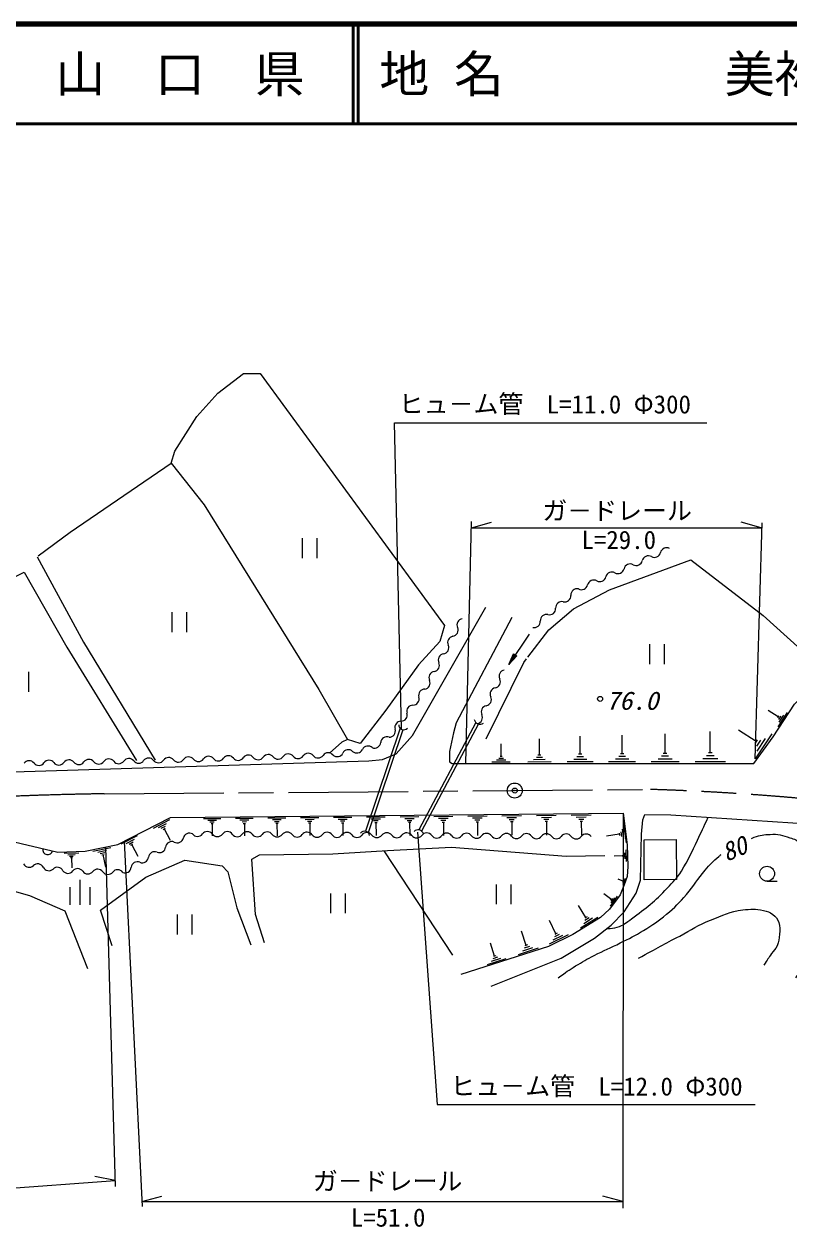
# Model space of a CAD drawing. Units: millimetres at full size, sheet at 1:1000; details may follow other scales. Extents: x 40000 to 680000, y 20000 to 380000.
# Drawn here: x 334742 to 411464, y 259402 to 380000 of the extents above; entities that cross this region are included whole.
import ezdxf
from ezdxf.enums import TextEntityAlignment as Align

# ---------------------------------------------------------------- set-up
doc = ezdxf.new("R2010")
doc.units = ezdxf.units.MM
doc.header["$LTSCALE"] = 1000
doc.header["$PDMODE"] = 32
doc.header["$PDSIZE"] = 500
doc.linetypes.add('CHAIN', pattern=[18.5, 12, -1.5, 3.5, -1.5])
for name, color, linetype, lineweight in [('M-BGD', 7, 'Continuous', 13), ('M-BMK', 2, 'CHAIN', 13), ('M-BMK-SRVR', 3, 'Continuous', 13), ('M-TTL', 2, 'Continuous', 140), ('M-TTL-LINE', 7, 'Continuous', 50), ('M-TTL-TXT', 7, 'Continuous', 13)]:
    doc.layers.add(name, color=color, linetype=linetype, lineweight=lineweight)
doc.styles.add('@ＭＳ ゴシック', font='')
doc.styles.add('ＭＳ ゴシック', font='')
doc.styles.get('@ＭＳ ゴシック').set_extended_font_data('@MS Gothic')
doc.styles.get('ＭＳ ゴシック').set_extended_font_data('MS Gothic')

msp = doc.modelspace()

# ---------------------------------------------------------------- linework, layer by layer
at = {"layer": 'M-BGD'}
for p, q in [((379041, 305860), (379637, 330113)), ((379622, 329506), (381622, 330045)), ((379622, 329506), (408686, 329506)), ((408686, 329506), (406686, 330045)), ((408092, 306320), (408767, 329986)), ((362632, 328446), (362632, 326446)), ((364132, 326446), (364132, 328446)), ((349569, 321048), (349569, 319048)), ((351069, 319048), (351069, 321048)), ((385393, 318832), (383361, 315800)), ((397470, 317815), (397470, 315815)), ((398970, 315815), (398970, 317815)), ((383361, 315800), (383850, 316874)), ((383361, 315800), (383866, 316863)), ((383361, 315800), (383886, 316850)), ((383361, 315800), (383906, 316837)), ((383361, 315800), (383921, 316827)), ((383361, 315800), (383943, 316812)), ((383361, 315800), (383964, 316798)), ((383361, 315800), (383983, 316785)), ((383361, 315800), (384022, 316759)), ((383361, 315800), (384050, 316740)), ((383361, 315800), (384079, 316721)), ((383361, 315800), (384100, 316707)), ((383361, 315800), (384122, 316692)), ((383361, 315800), (384145, 316676)), ((383361, 315800), (384168, 316661)), ((383850, 316874), (384168, 316661)), ((335210, 313054), (335210, 315054)), ((410390, 310540), (409395, 311193)), ((380064, 309979), (374336, 299216)), ((410448, 310629), (410332, 310451)), ((411283, 310971), (410351, 309549)), ((410649, 310625), (410416, 310269)), ((410908, 310709), (410441, 309998)), ((372470, 309396), (368989, 299067)), ((372740, 309257), (369257, 298921)), ((380323, 309828), (374612, 299096)), ((399038, 306867), (399036, 308834)), ((403573, 306938), (403572, 309063)), ((408162, 308067), (406406, 309218)), ((409736, 308828), (408092, 306320)), ((382597, 306564), (382596, 307850)), ((386435, 306717), (386434, 308354)), ((390528, 306796), (390527, 308611)), ((394728, 306831), (394726, 308721)), ((408265, 308224), (408059, 307910)), ((408618, 308216), (408207, 307589)), ((409074, 308365), (408252, 307111)), ((382827, 306380), (382367, 306380)), ((382712, 306564), (382482, 306564)), ((386728, 306483), (386143, 306483)), ((386581, 306717), (386289, 306717)), ((390852, 306537), (390204, 306536)), ((390690, 306796), (390366, 306796)), ((395065, 306561), (394390, 306561)), ((394896, 306831), (394559, 306831)), ((399389, 306586), (398687, 306586)), ((399213, 306867), (398862, 306867)), ((404333, 306331), (402815, 306330)), ((403953, 306634), (403194, 306634)), ((403763, 306938), (403383, 306938)), ((383516, 306013), (381678, 306012)), ((383056, 306197), (382138, 306196)), ((387605, 306016), (385266, 306015)), ((387020, 306250), (385851, 306249)), ((391825, 306019), (389232, 306017)), ((391176, 306278), (389880, 306277)), ((396078, 306022), (393378, 306020)), ((395403, 306291), (394053, 306290)), ((400443, 306025), (397633, 306023)), ((399740, 306305), (398335, 306304)), ((405092, 306028), (402056, 306026)), ((352733, 300349), (354470, 300365)), ((355957, 300379), (357719, 300395)), ((359206, 300409), (360993, 300426)), ((362481, 300440), (364294, 300457)), ((365781, 300471), (367620, 300488)), ((366242, 300291), (367162, 300300)), ((369107, 300502), (370972, 300520)), ((369575, 300320), (370507, 300329)), ((372459, 300534), (374350, 300551)), ((372933, 300349), (373879, 300358)), ((375837, 300565), (377755, 300583)), ((376318, 300378), (377277, 300387)), ((379241, 300597), (381186, 300616)), ((379729, 300407), (380702, 300416)), ((382673, 300629), (384644, 300648)), ((383167, 300437), (384153, 300446)), ((386131, 300662), (388130, 300681)), ((386632, 300467), (387632, 300476)), ((389616, 300695), (391642, 300714)), ((390125, 300497), (391138, 300506)), ((390380, 300296), (390886, 300301)), ((394842, 300894), (394795, 261301)), ((347723, 299388), (349369, 300235)), ((348219, 299435), (349042, 299859)), ((348510, 299376), (348921, 299588)), ((348697, 299265), (348903, 299370)), ((348800, 299318), (349393, 298165)), ((353169, 300179), (354037, 300187)), ((353388, 300007), (353822, 300011)), ((353498, 299835), (353715, 299837)), ((353606, 299836), (353618, 298620)), ((356399, 300207), (357280, 300215)), ((356621, 300033), (357062, 300037)), ((356733, 299857), (356953, 299860)), ((356843, 299858), (356854, 298625)), ((359655, 300235), (360548, 300243)), ((359880, 300058), (360327, 300062)), ((359993, 299880), (360217, 299882)), ((360105, 299881), (360117, 298630)), ((362936, 300263), (363842, 300271)), ((363164, 300084), (363617, 300088)), ((363279, 299903), (363506, 299906)), ((363392, 299905), (363404, 298635)), ((366474, 300110), (366933, 300114)), ((366590, 299927), (366820, 299929)), ((366705, 299928), (366717, 298641)), ((369809, 300136), (370276, 300140)), ((369928, 299950), (370161, 299952)), ((370044, 299951), (370057, 298646)), ((373171, 300162), (373644, 300166)), ((373291, 299974), (373528, 299976)), ((373410, 299975), (373422, 298651)), ((376560, 300188), (377039, 300193)), ((376681, 299998), (376921, 300000)), ((376801, 299999), (376814, 298656)), ((379974, 300215), (380461, 300220)), ((380098, 300022), (380341, 300024)), ((380219, 300023), (380232, 298662)), ((383416, 300242), (383909, 300247)), ((383541, 300046), (383787, 300048)), ((383664, 300047), (383677, 298667)), ((386884, 300269), (387384, 300274)), ((387011, 300070), (387261, 300073)), ((387136, 300072), (387149, 298672)), ((390508, 300095), (390762, 300097)), ((390635, 300096), (390648, 298678)), ((394747, 299279), (394885, 298359)), ((394862, 299767), (395138, 297926)), ((344487, 297797), (346134, 298644)), ((344770, 298076), (346576, 261450)), ((344984, 297844), (345807, 298268)), ((345274, 297786), (345686, 297997)), ((394448, 298764), (393159, 298570)), ((394430, 298879), (394465, 298649)), ((394597, 299021), (394666, 298561)), ((338759, 296860), (340225, 296899)), ((339130, 296723), (339863, 296743)), ((341641, 297077), (343438, 297455)), ((342128, 296992), (343026, 297181)), ((342390, 296859), (342839, 296954)), ((342540, 296703), (342765, 296751)), ((342653, 296727), (342918, 295469)), ((343906, 263467), (342946, 297505)), ((345462, 297674), (345668, 297780)), ((345565, 297727), (346157, 296575)), ((370833, 297106), (377708, 286651)), ((394755, 296687), (394759, 296539)), ((394871, 296764), (394879, 296469)), ((394986, 296915), (395001, 296324)), ((395096, 297214), (395128, 296032)), ((339317, 296581), (339684, 296591)), ((339413, 296437), (339596, 296442)), ((339504, 296439), (339532, 295413)), ((394757, 296613), (393929, 296591)), ((394735, 294107), (394327, 294266)), ((395023, 294331), (394796, 293748)), ((339384, 291709), (339384, 293459)), ((340384, 291709), (340384, 294209)), ((341384, 291709), (341384, 293459)), ((382109, 293746), (382109, 291746)), ((383609, 291746), (383609, 293746)), ((394749, 294143), (394721, 294071)), ((394822, 294157), (394765, 294012)), ((394908, 294207), (394795, 293916)), ((409272, 294068), (410272, 294068)), ((365480, 292846), (365480, 290846)), ((366980, 290846), (366980, 292846)), ((393581, 292284), (392883, 292794)), ((394245, 292565), (393517, 291567)), ((393627, 292347), (393536, 292222)), ((393772, 292336), (393590, 292087)), ((393963, 292388), (393599, 291889)), ((350114, 290713), (350114, 288713)), ((351614, 288713), (351614, 290713)), ((391101, 290422), (390348, 291640)), ((388090, 288785), (387431, 290133)), ((392294, 290438), (390554, 289362)), ((391752, 290343), (390882, 289805)), ((391426, 290383), (390991, 290114)), ((391210, 290489), (390993, 290355)), ((385106, 287631), (384649, 289051)), ((389334, 288678), (387409, 287737)), ((388759, 288635), (387797, 288165)), ((388424, 288710), (387943, 288475)), ((388210, 288844), (387969, 288726)), ((381942, 286552), (381521, 287859)), ((386316, 287349), (384288, 286696)), ((385744, 287389), (384730, 287062)), ((385425, 287510), (384918, 287347)), ((385233, 287672), (384979, 287590)), ((383056, 286292), (381189, 285691)), ((382529, 286328), (381595, 286028)), ((382236, 286440), (381769, 286290)), ((382059, 286589), (381825, 286514)), ((343889, 264065), (341854, 264453)), ((292364, 260215), (343889, 264065)), ((346551, 261955), (348551, 262494)), ((346551, 261955), (394794, 261955)), ((394794, 261955), (392794, 262494))]:
    msp.add_line(p, q, dxfattribs=at)
for points in [[(336162, 326671), (339371, 329064), (349491, 335975), (349864, 337186), (352085, 340664), (354183, 342981), (356738, 344957), (358439, 344953), (376921, 319687)], [(372601, 309302), (371897, 340010), (403237, 340010)], [(349491, 335975), (352807, 331805), (364302, 313276), (367195, 308272)], [(336053, 326581), (340696, 318025), (347899, 306186)], [(385282, 316527), (387394, 319262), (389870, 321368), (393462, 323266), (401635, 326280), (408869, 320687), (413699, 316352)], [(311355, 317623), (316566, 318446), (323128, 319747), (325317, 320394), (334752, 325054)], [(334752, 325054), (339033, 317543), (346030, 306154)], [(183950, 280468), (188700, 280617), (193336, 280982), (195464, 281355), (206863, 283912), (219921, 286742), (270164, 296754), (279723, 298667), (290230, 300652), (297265, 301920), (303876, 302673), (315958, 303834), (323651, 304724), (329350, 304903), (369336, 306136), (370690, 306280), (372064, 306823), (373719, 308667), (381076, 321525)], [(376921, 319687), (376450, 318084), (374300, 315741), (371038, 311198), (368472, 307876), (367195, 308272), (366630, 308012), (365364, 306915)], [(383683, 320497), (378100, 309927), (377815, 308940), (377410, 307061), (377422, 306038), (377684, 305859), (407945, 305880), (409866, 308536), (412019, 311820), (415874, 315643)], [(381078, 308324), (384876, 316001), (385144, 316349)], [(338115, 296992), (340862, 297066), (344155, 297760), (349419, 300467), (394842, 300894), (395233, 297723), (395291, 295531), (395247, 294541), (394927, 293696), (394534, 292705), (393470, 291249), (392572, 290441), (389777, 288712), (387359, 287531), (378562, 284699)], [(381581, 283557), (388624, 286357), (391953, 288349), (393640, 289648), (394938, 290999), (396146, 292879), (396560, 294180), (396662, 298778), (396808, 300222), (397002, 300745), (399602, 300730), (413903, 299784), (419421, 299344), (424334, 299283), (426556, 299283), (430083, 299588), (441466, 296823)], [(325833, 299144), (329478, 299001), (338115, 296992)], [(374215, 298979), (376181, 271675), (408078, 271675)], [(358861, 287899), (357959, 290730), (357586, 296268), (358364, 296703), (365706, 296797), (371203, 297128), (377629, 297464), (389108, 296584), (393004, 296640)], [(343574, 287584), (342416, 291157), (346962, 294480), (350884, 296187), (354599, 295614), (355190, 294992), (356092, 291383), (357492, 287681)], [(325613, 280058), (320362, 294051), (324150, 295061), (328993, 294396), (335281, 292628), (338833, 291104), (341099, 285329)]]:
    msp.add_lwpolyline(points, dxfattribs=at)
msp.add_lwpolyline([(400190, 294231), (396950, 294213), (396927, 298227), (400167, 298245)], close=True, dxfattribs=at)
for centre, radius in [((392518, 312348), 250), ((409272, 294818), 750)]:
    msp.add_circle(centre, radius, dxfattribs=at)
for centre, radius, start, end in [((397972, 327152), 625, 240.79063, 347.05084), ((399190, 326872), 625, 60.79063, 167.05084), ((395534, 325250), 625, 60.79063, 167.05084), ((396144, 326341), 625, 240.79063, 347.05084), ((397362, 326061), 625, 60.79063, 167.05084), ((392487, 324720), 625, 240.79063, 347.05084), ((393705, 324439), 625, 60.79063, 167.05084), ((394315, 325531), 625, 240.79063, 347.05084), ((390212, 322754), 625, 76.90937, 183.16958), ((390659, 323909), 625, 240.79063, 347.05084), ((391877, 323629), 625, 60.79063, 167.05084), ((388681, 321468), 625, 76.90937, 183.16958), ((388964, 322685), 625, 256.90937, 3.16958), ((387150, 320181), 625, 76.90937, 183.16958), ((387433, 321399), 625, 256.90937, 3.16958), ((378792, 319767), 625, 98.895, 205.1552), ((385902, 320112), 625, 256.90937, 3.16958), ((377854, 318001), 625, 98.895, 205.1552), ((377660, 319236), 625, 278.895, 25.1552), ((376722, 317470), 625, 278.895, 25.1552), ((375784, 315703), 625, 278.895, 25.1552), ((376915, 316235), 625, 98.895, 205.1552), ((375977, 314468), 625, 98.895, 205.1552), ((383018, 314617), 625, 100.1467, 206.40691), ((374846, 313937), 625, 278.895, 25.1552), ((381898, 314061), 625, 280.1467, 26.40691), ((373747, 312339), 625, 270.26348, 16.52368), ((374945, 312695), 625, 90.26348, 196.52368), ((380999, 312275), 625, 280.1467, 26.40691), ((382119, 312831), 625, 100.1467, 206.40691), ((373753, 311089), 625, 90.26348, 196.52368), ((381219, 311045), 625, 100.1467, 206.40691), ((372560, 309484), 625, 90.26348, 196.52368), ((372554, 310734), 625, 270.26348, 16.52368), ((380496, 310420), 617, 192.56059, 303.00422), ((380100, 310489), 625, 280.1467, 26.40691), ((371362, 309128), 625, 270.26348, 16.52368), ((372828, 309759), 510, 181.92845, 315.87964), ((369240, 306992), 625, 47.52441, 153.78462), ((369891, 308035), 625, 248.53708, 354.79729), ((371136, 307921), 625, 68.53708, 174.79729), ((343249, 305699), 625, 38.1473, 144.40751), ((345248, 305744), 625, 38.1473, 144.40751), ((347248, 305788), 625, 38.1473, 144.40751), ((349250, 305844), 625, 38.58685, 144.84706), ((351249, 305904), 625, 38.58685, 144.84706), ((352226, 306684), 625, 218.58685, 324.84706), ((353248, 305964), 625, 38.58685, 144.84706), ((354225, 306744), 625, 218.58685, 324.84706), ((355247, 306024), 625, 38.58685, 144.84706), ((356224, 306804), 625, 218.58685, 324.84706), ((357246, 306084), 625, 38.58685, 144.84706), ((358223, 306864), 625, 218.58685, 324.84706), ((359246, 306144), 625, 38.58685, 144.84706), ((360223, 306924), 625, 218.58685, 324.84706), ((361245, 306204), 625, 38.58685, 144.84706), ((362222, 306984), 625, 218.58685, 324.84706), ((363244, 306264), 625, 38.58685, 144.84706), ((364221, 307043), 625, 218.58685, 324.84706), ((365243, 306324), 625, 38.58685, 144.84706), ((366153, 307175), 625, 227.52441, 333.78462), ((367275, 306622), 625, 47.52441, 153.78462), ((368119, 307544), 625, 227.52441, 333.78462), ((335251, 305521), 625, 38.1473, 144.40751), ((336234, 306293), 625, 218.1473, 324.40751), ((337250, 305565), 625, 38.1473, 144.40751), ((338233, 306337), 625, 218.1473, 324.40751), ((339250, 305610), 625, 38.1473, 144.40751), ((340233, 306382), 625, 218.1473, 324.40751), ((341249, 305654), 625, 38.1473, 144.40751), ((342232, 306427), 625, 218.1473, 324.40751), ((344232, 306471), 625, 218.1473, 324.40751), ((346231, 306516), 625, 218.1473, 324.40751), ((348228, 306564), 625, 218.58685, 324.84706), ((350227, 306624), 625, 218.58685, 324.84706), ((374265, 298673), 547, 14.40567, 136.79429), ((349567, 297413), 625, 67.31456, 173.57477), ((350111, 298536), 625, 240.96105, 347.22125), ((351330, 298260), 625, 60.96105, 167.22125), ((352136, 299178), 625, 216.49217, 322.75238), ((353131, 298421), 625, 36.49217, 142.75238), ((354136, 299165), 625, 216.49217, 322.75238), ((355131, 298408), 625, 36.49217, 142.75238), ((356136, 299152), 625, 216.49217, 322.75238), ((357131, 298395), 625, 36.49217, 142.75238), ((358136, 299139), 625, 216.49217, 322.75238), ((359131, 298382), 625, 36.49217, 142.75238), ((360136, 299125), 625, 216.49217, 322.75238), ((361131, 298369), 625, 36.49217, 142.75238), ((362136, 299112), 625, 216.49217, 322.75238), ((363131, 298356), 625, 36.49217, 142.75238), ((364136, 299099), 625, 216.49217, 322.75238), ((365131, 298342), 625, 36.49217, 142.75238), ((366136, 299086), 625, 216.49217, 322.75238), ((367131, 298329), 625, 36.49217, 142.75238), ((368136, 299073), 625, 216.49217, 322.75238), ((368884, 298557), 521, 11.26669, 141.03048), ((369131, 298316), 625, 36.49217, 142.75238), ((370136, 299059), 625, 216.49217, 322.75238), ((371131, 298303), 625, 36.49217, 142.75238), ((372136, 299046), 625, 216.49217, 322.75238), ((373131, 298290), 625, 36.49217, 142.75238), ((374136, 299033), 625, 216.49217, 322.75238), ((375131, 298276), 625, 36.49217, 142.75238), ((376136, 299020), 625, 216.49217, 322.75238), ((377131, 298263), 625, 36.49217, 142.75238), ((378135, 299007), 625, 216.49217, 322.75238), ((379131, 298250), 625, 36.49217, 142.75238), ((380135, 298993), 625, 216.49217, 322.75238), ((381130, 298237), 625, 36.49217, 142.75238), ((382135, 298980), 625, 216.49217, 322.75238), ((383130, 298224), 625, 36.49217, 142.75238), ((384135, 298967), 625, 216.49217, 322.75238), ((385130, 298211), 625, 36.49217, 142.75238), ((386135, 298954), 625, 216.49217, 322.75238), ((387130, 298197), 625, 36.49217, 142.75238), ((388135, 298941), 625, 216.49217, 322.75238), ((389130, 298184), 625, 36.49217, 142.75238), ((390135, 298928), 625, 216.49217, 322.75238), ((391130, 298171), 625, 36.49217, 142.75238), ((337126, 297222), 500, 166.90811, 346.90811), ((347843, 296400), 625, 67.31456, 173.57477), ((348325, 297553), 625, 247.31456, 353.57477), ((335254, 296086), 625, 206.99683, 313.25703), ((336110, 295176), 625, 26.99683, 133.25703), ((346118, 295387), 625, 67.31456, 173.57477), ((346600, 296540), 625, 247.31456, 353.57477), ((337224, 295743), 625, 206.99683, 313.25703), ((338081, 294833), 625, 26.99683, 133.25703), ((339148, 295477), 625, 215.27905, 321.53926), ((340126, 294700), 625, 35.27905, 141.53926), ((341147, 295422), 625, 215.27905, 321.53926), ((342126, 294644), 625, 35.27905, 141.53926), ((343146, 295366), 625, 215.27905, 321.53926), ((344125, 294589), 625, 35.27905, 141.53926), ((344876, 295526), 625, 247.31456, 353.57477)]:
    msp.add_arc(centre, radius, start, end, dxfattribs=at)
for points, knots in [([(393229, 289331), (393675, 289334), (393859, 289362), (394246, 289466), (394872, 289634), (395149, 289929), (395675, 290308), (397168, 291385), (398003, 292024), (399257, 293373), (399847, 294007), (400220, 294341), (400677, 295077), (401400, 296239), (401695, 296955), (402292, 298187), (402722, 299076), (402860, 299371), (403356, 300481)], [0, 0, 0, 0, 1, 1, 1, 2, 2, 2, 3, 3, 3, 4, 4, 4, 5, 5, 5, 6, 6, 6, 6]), ([(407707, 298356), (407798, 298392), (407891, 298429), (407987, 298467), (408575, 298700), (408949, 298719), (409580, 298762), (410358, 298814), (410804, 298659), (411548, 298427), (412017, 298281), (412285, 298163), (412669, 297857), (413113, 297502), (413241, 297167), (413496, 296658), (413710, 296228), (413727, 295942), (413809, 295469), (413949, 294674), (413807, 294204), (413924, 293405), (414004, 292852), (414068, 292543), (414233, 292010), (414379, 291537), (414604, 291319), (414705, 290835), (414846, 290165), (414761, 289760), (414665, 289081), (414595, 288588), (414389, 288354), (414191, 287897), (413556, 286430), (413167, 285962), (412130, 284363)], [0, 0, 0, 0, 1, 1, 1, 2, 2, 2, 3, 3, 3, 4, 4, 4, 5, 5, 5, 6, 6, 6, 7, 7, 7, 8, 8, 8, 9, 9, 9, 10, 10, 10, 11, 11, 11, 12, 12, 12, 12]), ([(388321, 284384), (389132, 284968), (389364, 285134), (390063, 285567), (390776, 286009), (391192, 286231), (391936, 286619), (392940, 287142), (393540, 287360), (394549, 287876), (395471, 288348), (396005, 288586), (396886, 289131), (397820, 289708), (398342, 290043), (399187, 290744), (400034, 291445), (400466, 291894), (401185, 292726), (401975, 293641), (402283, 294263), (403066, 295184), (403555, 295757), (403849, 296068), (404430, 296548), (404511, 296614), (404590, 296678), (404668, 296738)], [0, 0, 0, 0, 1, 1, 1, 2, 2, 2, 3, 3, 3, 4, 4, 4, 5, 5, 5, 6, 6, 6, 7, 7, 7, 8, 8, 8, 9, 9, 9, 9]), ([(396361, 286334), (398360, 287431), (398875, 287718), (400504, 288570), (401712, 289202), (402338, 289669), (403608, 290163), (404839, 290641), (405520, 291032), (406833, 291181), (407635, 291272), (408115, 291330), (408900, 291141), (409290, 291047), (409542, 291002), (409848, 290742), (410148, 290486), (410309, 290296), (410441, 289924), (410596, 289492), (410542, 289210), (410510, 288752), (410478, 288286), (410441, 288014), (410266, 287581), (410130, 287243), (409937, 287117), (409729, 286818), (409415, 286364), (409319, 286217), (408940, 285647)], [0, 0, 0, 0, 1, 1, 1, 2, 2, 2, 3, 3, 3, 4, 4, 4, 5, 5, 5, 6, 6, 6, 7, 7, 7, 8, 8, 8, 9, 9, 9, 10, 10, 10, 10])]:
    msp.add_open_spline(points, degree=3, knots=knots, dxfattribs=at)
at = {"layer": 'M-BMK'}
msp.add_line((342769, 302826), (397565, 303265), dxfattribs=at)
for centre, radius, start, end in [((347402, -35590), 338449, 90.78444, 100.71321), ((389785, 47509), 255874, 83.30343, 88.25742)]:
    msp.add_arc(centre, radius, start, end, dxfattribs=at)
at = {"layer": 'M-BMK-SRVR'}
msp.add_circle((383959, 303156), 750, dxfattribs=at)
msp.add_point((383959, 303156), dxfattribs=at)
at = {"layer": 'M-TTL'}
msp.add_line((680000, 380000), (40000, 380000), dxfattribs=at)
at = {"layer": 'M-TTL-LINE'}
for p, q in [((367750, 380000), (367750, 370000)), ((368250, 380000), (368250, 370000)), ((40000, 370000), (680000, 370000))]:
    msp.add_line(p, q, dxfattribs=at)

# ---------------------------------------------------------------- texts
at = {"layer": 'M-BGD', "style": 'ＭＳ ゴシック'}
for p in [(372325, 340446), (377508, 272060)]:
    msp.add_text('ヒュ－ム管', height=1833, dxfattribs=at).set_placement(p, align=Align.BOTTOM_LEFT)
for s, p in [('L=11.0 Φ300', (394398, 342792)), ('L=12.0 Φ300', (399581, 274406))]:
    msp.add_text(s, height=1833, dxfattribs=at).set_placement(p, align=Align.TOP_CENTER)
at = {"layer": 'M-BGD'}
for s, style, p in [('ガ－ドレール', 'ＭＳ ゴシック', (394230, 329746)), ('L=29.0', '@ＭＳ ゴシック', (394395, 326823)), ('ガ－ドレール', 'ＭＳ ゴシック', (371207, 262532)), ('L=51.0', '@ＭＳ ゴシック', (371259, 258882))]:
    msp.add_text(s, height=1833, dxfattribs=dict(at, style=style)).set_placement(p, align=Align.BOTTOM_CENTER)
at = {"layer": 'M-BGD', "style": 'ＭＳ ゴシック', "oblique": 15, "width": 1.05}
msp.add_text('76.0', height=1833, dxfattribs=at).set_placement((395746, 312165), align=Align.MIDDLE_CENTER)
at = {"layer": 'M-BGD', "style": 'ＭＳ ゴシック', "oblique": 15}
msp.add_text('80', height=1833, rotation=23.235, dxfattribs=at).set_placement((405983, 297325), align=Align.MIDDLE_CENTER)
at = {"layer": 'M-TTL-TXT', "style": 'ＭＳ ゴシック'}
msp.add_text('山\u3000口\u3000県', height=3666, dxfattribs=at).set_placement((350375, 375000), align=Align.MIDDLE_CENTER)
for s, p in [('地 名', (370380, 375000)), ('美祢市秋芳町岩永下郷', (405024, 375000))]:
    msp.add_text(s, height=3666, dxfattribs=at).set_placement(p, align=Align.MIDDLE_LEFT)

doc.saveas('drawing.dxf')
